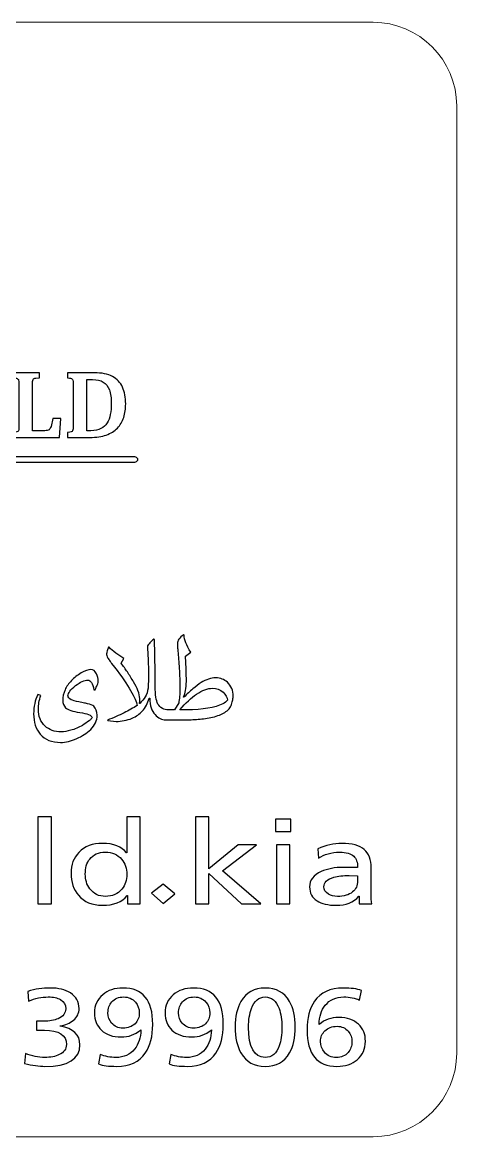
# Model space of a CAD drawing. Header units: millimetres. Extents: x -25.1 to 24.9, y -25.1 to 24.9.
# Drawn here: x 5.4 to 24.9, y -25.1 to 24.9 of the extents above; entities that cross this region are included whole.
import ezdxf

# ---------------------------------------------------------------- set-up
doc = ezdxf.new("R2010")
doc.units = ezdxf.units.MM
doc.header["$MEASUREMENT"] = 0
doc.layers.add('Layer 1', color=7, linetype='Continuous')

msp = doc.modelspace()

# ---------------------------------------------------------------- linework, layer by layer
at = {"layer": 'Layer 1', "color": 250, "lineweight": 18}
msp.add_open_spline([(-21.3408, 24.8714), (-21.3408, 24.8714), (21.1592, 24.8714), (21.1592, 24.8714), (23.2246, 24.8714), (24.9092, 23.1868), (24.9092, 21.1214), (24.9092, 21.1214), (24.9092, -21.3786), (24.9092, -21.3786), (24.9092, -23.444), (23.2246, -25.1286), (21.1592, -25.1286), (21.1592, -25.1286), (-21.3408, -25.1286), (-21.3408, -25.1286), (-23.4062, -25.1286), (-25.0908, -23.444), (-25.0908, -21.3786), (-25.0908, -21.3786), (-25.0908, 21.1214), (-25.0908, 21.1214), (-25.0908, 23.1868), (-23.4062, 24.8714), (-21.3408, 24.8714)], degree=3, knots=[0, 0, 0, 0, 0.125, 0.125, 0.125, 0.25, 0.25, 0.25, 0.375, 0.375, 0.375, 0.5, 0.5, 0.5, 0.625, 0.625, 0.625, 0.75, 0.75, 0.75, 0.875, 0.875, 0.875, 1, 1, 1, 1], dxfattribs=at)
at = {"layer": 'Layer 1', "color": 250}
for points, knots in [([(4.999, 6.2442), (4.999, 6.2442), (4.999, 6.4688), (4.999, 6.4688), (4.999, 6.4688), (5.1073, 6.4807), (5.1073, 6.4807), (5.1553, 6.4888), (5.1902, 6.5), (5.2111, 6.5148), (5.2327, 6.5292), (5.2459, 6.5581), (5.2516, 6.6011), (5.2568, 6.6439), (5.2592, 6.7092), (5.2592, 6.7974), (5.2592, 6.7974), (5.2592, 8.6134), (5.2592, 8.6134), (5.2592, 8.7309), (5.25, 8.8071), (5.2315, 8.842), (5.2127, 8.8764), (5.1686, 8.8994), (5.0992, 8.9102), (5.0992, 8.9102), (5.0031, 8.9222), (5.0031, 8.9222), (5.0031, 8.9222), (5.0031, 9.1466), (5.0031, 9.1466), (5.0031, 9.1466), (6.1852, 9.1466), (6.1852, 9.1466), (6.1852, 9.1466), (6.1852, 8.9262), (6.1852, 8.9262), (6.1852, 8.9262), (6.0173, 8.9102), (6.0173, 8.9102), (5.9503, 8.9021), (5.9082, 8.8792), (5.891, 8.842), (5.8737, 8.8047), (5.8649, 8.727), (5.8649, 8.6095), (5.8649, 8.6095), (5.8649, 6.5489), (5.8649, 6.5489), (5.8649, 6.5489), (6.4261, 6.5489), (6.4261, 6.5489), (6.5064, 6.5489), (6.5669, 6.563), (6.6085, 6.5911), (6.6499, 6.6191), (6.6795, 6.668), (6.6984, 6.7373), (6.6984, 6.7373), (6.7825, 7.0902), (6.7825, 7.0902), (6.7825, 7.0902), (7.1314, 7.0902), (7.1314, 7.0902), (7.1314, 7.0902), (7.0832, 6.2442), (7.0832, 6.2442), (7.0832, 6.2442), (4.999, 6.2442), (4.999, 6.2442)], [0, 0, 0, 0, 0.0434783, 0.0434783, 0.0434783, 0.0869565, 0.0869565, 0.0869565, 0.1304348, 0.1304348, 0.1304348, 0.173913, 0.173913, 0.173913, 0.2173913, 0.2173913, 0.2173913, 0.2608696, 0.2608696, 0.2608696, 0.3043478, 0.3043478, 0.3043478, 0.3478261, 0.3478261, 0.3478261, 0.3913043, 0.3913043, 0.3913043, 0.4347826, 0.4347826, 0.4347826, 0.4782609, 0.4782609, 0.4782609, 0.5217391, 0.5217391, 0.5217391, 0.5652174, 0.5652174, 0.5652174, 0.6086957, 0.6086957, 0.6086957, 0.6521739, 0.6521739, 0.6521739, 0.6956522, 0.6956522, 0.6956522, 0.7391304, 0.7391304, 0.7391304, 0.7826087, 0.7826087, 0.7826087, 0.826087, 0.826087, 0.826087, 0.8695652, 0.8695652, 0.8695652, 0.9130435, 0.9130435, 0.9130435, 0.9565217, 0.9565217, 0.9565217, 1, 1, 1, 1]), ([(7.4325, 6.2441), (7.4325, 6.2441), (7.4325, 6.4687), (7.4325, 6.4687), (7.4325, 6.4687), (7.5407, 6.4807), (7.5407, 6.4807), (7.586, 6.4887), (7.6193, 6.4996), (7.6409, 6.5128), (7.6622, 6.5259), (7.6762, 6.5529), (7.6831, 6.593), (7.6894, 6.633), (7.6926, 6.6944), (7.6926, 6.7773), (7.6926, 6.7773), (7.6926, 8.6134), (7.6926, 8.6134), (7.6926, 8.7308), (7.6834, 8.807), (7.6645, 8.8419), (7.6461, 8.8767), (7.602, 8.8992), (7.5327, 8.91), (7.5327, 8.91), (7.4365, 8.9221), (7.4365, 8.9221), (7.4365, 8.9221), (7.4365, 9.1466), (7.4365, 9.1466), (7.4365, 9.1466), (8.6391, 9.1466), (8.6391, 9.1466), (8.9759, 9.1466), (9.2473, 9.0905), (9.4549, 8.9782), (9.6622, 8.8659), (9.8129, 8.7056), (9.9079, 8.4972), (10.0025, 8.2887), (10.0499, 8.0402), (10.0499, 7.7515), (10.0499, 7.5298), (10.0198, 7.3265), (9.96, 7.1422), (9.8995, 6.9578), (9.8057, 6.799), (9.6774, 6.6652), (9.5487, 6.5316), (9.3832, 6.4282), (9.1799, 6.3545), (8.977, 6.2811), (8.7309, 6.2441), (8.4427, 6.2441), (8.4427, 6.2441), (7.4325, 6.2441), (7.4325, 6.2441)], [0, 0, 0, 0, 0.0526316, 0.0526316, 0.0526316, 0.1052632, 0.1052632, 0.1052632, 0.1578947, 0.1578947, 0.1578947, 0.2105263, 0.2105263, 0.2105263, 0.2631579, 0.2631579, 0.2631579, 0.3157895, 0.3157895, 0.3157895, 0.3684211, 0.3684211, 0.3684211, 0.4210526, 0.4210526, 0.4210526, 0.4736842, 0.4736842, 0.4736842, 0.5263158, 0.5263158, 0.5263158, 0.5789474, 0.5789474, 0.5789474, 0.6315789, 0.6315789, 0.6315789, 0.6842105, 0.6842105, 0.6842105, 0.7368421, 0.7368421, 0.7368421, 0.7894737, 0.7894737, 0.7894737, 0.8421053, 0.8421053, 0.8421053, 0.8947368, 0.8947368, 0.8947368, 0.9473684, 0.9473684, 0.9473684, 1, 1, 1, 1]), ([(8.3024, 6.5489), (8.3024, 6.5489), (8.4868, 6.5489), (8.4868, 6.5489), (8.6656, 6.5489), (8.8147, 6.5789), (8.9334, 6.639), (9.0524, 6.6991), (9.1458, 6.7841), (9.214, 6.8936), (9.2822, 7.003), (9.331, 7.1317), (9.3607, 7.2784), (9.39, 7.4256), (9.4048, 7.5844), (9.4048, 7.7555), (9.4048, 8.0097), (9.3751, 8.2165), (9.3162, 8.3769), (9.2577, 8.5372), (9.1667, 8.6547), (9.044, 8.7297), (8.9209, 8.8046), (8.7606, 8.8419), (8.5625, 8.8419), (8.5625, 8.8419), (8.3024, 8.8419), (8.3024, 8.8419), (8.3024, 8.8419), (8.3024, 6.5489), (8.3024, 6.5489)], [0, 0, 0, 0, 0.1, 0.1, 0.1, 0.2, 0.2, 0.2, 0.3, 0.3, 0.3, 0.4, 0.4, 0.4, 0.5, 0.5, 0.5, 0.6, 0.6, 0.6, 0.7, 0.7, 0.7, 0.8, 0.8, 0.8, 0.9, 0.9, 0.9, 1, 1, 1, 1]), ([(-10.6975, 5.3396), (-10.5283, 5.3575), (-10.386, 5.3864), (-10.2438, 5.3864), (-7.0711, 5.3892), (-3.8989, 5.3892), (-0.7267, 5.388), (-0.3402, 5.3876), (0.0461, 5.3745), (0.4326, 5.3696), (0.6339, 5.3672), (0.8356, 5.3708), (1.0368, 5.3708), (4.1243, 5.3712), (7.2119, 5.3712), (10.2992, 5.3708), (10.3677, 5.3708), (10.4399, 5.378), (10.5036, 5.36), (10.5445, 5.3488), (10.6039, 5.2934), (10.6007, 5.2641), (10.5962, 5.2208), (10.5474, 5.1767), (10.5076, 5.1455), (10.4868, 5.1291), (10.4454, 5.1363), (10.4134, 5.1363), (7.0111, 5.1371), (3.6089, 5.1383), (0.2065, 5.1391), (-0.1932, 5.1395), (-0.5924, 5.1395), (-0.9922, 5.1387), (-1.0426, 5.1383), (-1.0932, 5.1319), (-1.1761, 5.1258), (-1.033, 4.9831), (-0.9408, 4.8408), (-0.9628, 4.6621), (-0.9845, 4.4876), (-1.0655, 4.3489), (-1.2326, 4.3137), (-1.2423, 4.2163), (-1.2543, 4.1365), (-1.2563, 4.0567), (-1.2567, 4.0282), (-1.2375, 3.9966), (-1.2202, 3.9709), (-1.1536, 3.8719), (-1.0843, 3.7745), (-1.0069, 3.6638), (-1.1076, 3.6146), (-1.2699, 3.6859), (-1.2703, 3.4974), (-1.2816, 3.4979), (-1.2927, 3.4979), (-1.3036, 3.4979), (-1.3328, 3.5524), (-1.3622, 3.607), (-1.3934, 3.6647), (-1.4548, 3.6554), (-1.5233, 3.645), (-1.5915, 3.6349), (-1.6015, 3.647), (-1.6115, 3.659), (-1.6215, 3.6711), (-1.5658, 3.7529), (-1.5173, 3.8414), (-1.4519, 3.9148), (-1.3926, 3.9805), (-1.3525, 4.0303), (-1.405, 4.1248), (-1.4286, 4.1673), (-1.4039, 4.2371), (-1.4002, 4.3073), (-1.4002, 4.3073), (-1.5341, 4.3073), (-1.5341, 4.3073), (-1.7406, 4.5782), (-1.7257, 4.8437), (-1.4695, 5.119), (-1.5525, 5.1279), (-1.6042, 5.1383), (-1.6564, 5.1387), (-2.4433, 5.1395), (-3.2307, 5.1391), (-4.0176, 5.1391), (-6.1527, 5.1391), (-8.2874, 5.1399), (-10.4225, 5.1355), (-10.5592, 5.135), (-10.6133, 5.2129), (-10.6975, 5.3396)], [0, 0, 0, 0, 0.0322581, 0.0322581, 0.0322581, 0.0645161, 0.0645161, 0.0645161, 0.0967742, 0.0967742, 0.0967742, 0.1290323, 0.1290323, 0.1290323, 0.1612903, 0.1612903, 0.1612903, 0.1935484, 0.1935484, 0.1935484, 0.2258065, 0.2258065, 0.2258065, 0.2580645, 0.2580645, 0.2580645, 0.2903226, 0.2903226, 0.2903226, 0.3225806, 0.3225806, 0.3225806, 0.3548387, 0.3548387, 0.3548387, 0.3870968, 0.3870968, 0.3870968, 0.4193548, 0.4193548, 0.4193548, 0.4516129, 0.4516129, 0.4516129, 0.483871, 0.483871, 0.483871, 0.516129, 0.516129, 0.516129, 0.5483871, 0.5483871, 0.5483871, 0.5806452, 0.5806452, 0.5806452, 0.6129032, 0.6129032, 0.6129032, 0.6451613, 0.6451613, 0.6451613, 0.6774194, 0.6774194, 0.6774194, 0.7096774, 0.7096774, 0.7096774, 0.7419355, 0.7419355, 0.7419355, 0.7741935, 0.7741935, 0.7741935, 0.8064516, 0.8064516, 0.8064516, 0.8387097, 0.8387097, 0.8387097, 0.8709677, 0.8709677, 0.8709677, 0.9032258, 0.9032258, 0.9032258, 0.9354839, 0.9354839, 0.9354839, 0.9677419, 0.9677419, 0.9677419, 1, 1, 1, 1]), ([(12.2408, -5.9735), (12.2408, -5.9735), (12.4305, -5.6547), (12.4305, -5.6547), (12.4652, -5.5169), (12.4825, -5.2844), (12.4825, -4.9577), (12.4825, -4.8434), (12.4806, -4.7116), (12.4757, -4.562), (12.471, -4.4265), (12.4641, -4.2802), (12.4545, -4.1239), (12.4356, -3.834), (12.4161, -3.5762), (12.3951, -3.3492), (12.388, -3.284), (12.3831, -3.2267), (12.3811, -3.1777), (12.3762, -3.1124), (12.3738, -3.0555), (12.3738, -3.0061), (12.3738, -2.8751), (12.4652, -2.7412), (12.6473, -2.6032), (12.6473, -2.6032), (12.6717, -2.6277), (12.6717, -2.6277), (12.6717, -2.8242), (12.7711, -3.0795), (12.9696, -3.395), (12.9696, -3.395), (12.742, -3.5739), (12.742, -3.5739), (12.742, -3.5739), (12.756, -3.8576), (12.756, -3.8576), (12.756, -3.8576), (12.7632, -4.1415), (12.7632, -4.1415), (12.77, -4.3447), (12.7736, -4.5335), (12.7736, -4.7091), (12.7736, -4.8562), (12.7632, -4.9881), (12.742, -5.1047), (12.7207, -5.2099), (12.6906, -5.3117), (12.6505, -5.4099), (12.6505, -5.4099), (12.6648, -5.4099), (12.6648, -5.4099), (12.8, -5.2719), (12.9323, -5.1477), (13.0611, -5.0382), (13.1988, -4.9192), (13.3236, -4.8245), (13.4355, -4.7544), (13.6598, -4.6141), (13.8796, -4.5442), (14.0945, -4.5442), (14.3046, -4.5442), (14.4786, -4.6096), (14.6165, -4.7405), (14.7916, -4.904), (14.879, -5.1107), (14.879, -5.3605), (14.879, -5.391), (14.8706, -5.4447), (14.8546, -5.5217), (14.8381, -5.587), (14.8197, -5.6572), (14.7985, -5.7317), (14.7563, -5.8745), (14.6548, -5.996), (14.4937, -6.0966), (14.3558, -6.1824), (14.1735, -6.2517), (13.9473, -6.303), (13.8491, -6.3262), (13.7428, -6.3464), (13.6283, -6.3627), (13.5256, -6.3792), (13.417, -6.392), (13.3023, -6.4009), (13.2017, -6.408), (13.0971, -6.4141), (12.9873, -6.4185), (12.8962, -6.4209), (12.8023, -6.4221), (12.7071, -6.4221), (12.7071, -6.4221), (11.9186, -6.4221), (11.9186, -6.4221), (11.9186, -6.4221), (11.9185, -6.4221), (11.9185, -6.4221), (11.9185, -6.4221), (11.9146, -6.4221), (11.9146, -6.4221), (11.9146, -6.4221), (11.8518, -6.4221), (11.8518, -6.4221), (11.6655, -6.4221), (11.5038, -6.3451), (11.3685, -6.1907), (11.2938, -6.107), (11.2353, -6.0064), (11.1936, -5.8897), (11.1487, -5.7615), (11.1271, -5.6164), (11.1271, -5.4552), (11.1271, -5.4552), (11.1022, -5.4516), (11.1022, -5.4516), (11.0392, -5.6854), (10.935, -5.8805), (10.7903, -6.0367), (10.6736, -6.1655), (10.523, -6.2714), (10.3386, -6.3555), (10.0976, -6.4492), (9.8598, -6.4959), (9.6237, -6.4959), (9.6237, -6.4959), (9.2421, -6.4605), (9.2421, -6.4605), (9.2421, -6.4605), (9.2276, -6.4361), (9.2276, -6.4361), (9.5011, -6.333), (9.7521, -6.2249), (9.981, -6.1102), (10.1937, -6.0052), (10.3873, -5.8957), (10.563, -5.7811), (10.5065, -5.4564), (10.1701, -4.8851), (9.5536, -4.0677), (9.5536, -4.0677), (9.4205, -3.8925), (9.4205, -3.8925), (9.3692, -3.8247), (9.3303, -3.7722), (9.305, -3.735), (9.2276, -3.6251), (9.1892, -3.5445), (9.1892, -3.4932), (9.1892, -3.456), (9.1996, -3.4034), (9.2208, -3.3354), (9.2208, -3.3354), (9.2837, -3.1709), (9.2837, -3.1709), (9.2837, -3.1709), (9.3015, -3.1709), (9.3015, -3.1709), (9.3832, -3.2551), (9.4871, -3.3425), (9.613, -3.4335), (9.6647, -3.4712), (9.7232, -3.5105), (9.7886, -3.5526), (9.7886, -3.5526), (9.9633, -3.6684), (9.9633, -3.6684), (9.9633, -3.6684), (9.8447, -3.8754), (9.8447, -3.8754), (9.9497, -4.02), (10.0431, -4.153), (10.1248, -4.2745), (10.2231, -4.4241), (10.3161, -4.5736), (10.4051, -4.7227), (10.4892, -4.8675), (10.5535, -4.9966), (10.5975, -5.1084), (10.6536, -5.2482), (10.6817, -5.3697), (10.6817, -5.4729), (10.6817, -5.5054), (10.6805, -5.5417), (10.6785, -5.5815), (10.6785, -5.5815), (10.6676, -5.6937), (10.6676, -5.6937), (10.6676, -5.6937), (10.6785, -5.6969), (10.6785, -5.6969), (10.7786, -5.6011), (10.8628, -5.5005), (10.9306, -5.3957), (10.996, -5.2929), (11.0368, -5.1609), (11.0533, -4.9997), (11.0605, -4.9276), (11.0648, -4.8314), (11.067, -4.7127), (11.0693, -4.663), (11.0706, -4.6037), (11.0706, -4.5335), (11.0706, -4.5335), (11.0706, -4.3235), (11.0706, -4.3235), (11.0706, -4.2301), (11.0693, -4.1294), (11.067, -4.0224), (11.0648, -3.931), (11.0605, -3.8292), (11.0533, -3.7174), (11.0533, -3.6732), (11.051, -3.6216), (11.0465, -3.563), (11.0465, -3.563), (11.0252, -3.1044), (11.0252, -3.1044), (11.0813, -3.0342), (11.1271, -2.9805), (11.162, -2.9429), (11.2108, -2.8919), (11.2613, -2.8462), (11.3126, -2.8066), (11.3126, -2.8066), (11.3403, -2.8169), (11.3403, -2.8169), (11.352, -3.1814), (11.3603, -3.5237), (11.3652, -3.8436), (11.3721, -4.2031), (11.3756, -4.5455), (11.3756, -4.8699), (11.3756, -4.9612), (11.3768, -5.0359), (11.3792, -5.0944), (11.3816, -5.1714), (11.3848, -5.2404), (11.3897, -5.3007), (11.4036, -5.4435), (11.4293, -5.5602), (11.4666, -5.6512), (11.5038, -5.7402), (11.56, -5.8152), (11.6346, -5.8756), (11.7143, -5.941), (11.7998, -5.9735), (11.8907, -5.9735), (11.8907, -5.9735), (11.9147, -5.9735), (11.9147, -5.9735), (11.9147, -5.9735), (11.9185, -5.9735), (11.9185, -5.9735), (11.9185, -5.9735), (11.9186, -5.9735), (11.9186, -5.9735), (11.9186, -5.9735), (12.2408, -5.9735), (12.2408, -5.9735)], [0, 0, 0, 0, 0.0116279, 0.0116279, 0.0116279, 0.0232558, 0.0232558, 0.0232558, 0.0348837, 0.0348837, 0.0348837, 0.0465116, 0.0465116, 0.0465116, 0.0581395, 0.0581395, 0.0581395, 0.0697674, 0.0697674, 0.0697674, 0.0813953, 0.0813953, 0.0813953, 0.0930233, 0.0930233, 0.0930233, 0.1046512, 0.1046512, 0.1046512, 0.1162791, 0.1162791, 0.1162791, 0.127907, 0.127907, 0.127907, 0.1395349, 0.1395349, 0.1395349, 0.1511628, 0.1511628, 0.1511628, 0.1627907, 0.1627907, 0.1627907, 0.1744186, 0.1744186, 0.1744186, 0.1860465, 0.1860465, 0.1860465, 0.1976744, 0.1976744, 0.1976744, 0.2093023, 0.2093023, 0.2093023, 0.2209302, 0.2209302, 0.2209302, 0.2325581, 0.2325581, 0.2325581, 0.244186, 0.244186, 0.244186, 0.255814, 0.255814, 0.255814, 0.2674419, 0.2674419, 0.2674419, 0.2790698, 0.2790698, 0.2790698, 0.2906977, 0.2906977, 0.2906977, 0.3023256, 0.3023256, 0.3023256, 0.3139535, 0.3139535, 0.3139535, 0.3255814, 0.3255814, 0.3255814, 0.3372093, 0.3372093, 0.3372093, 0.3488372, 0.3488372, 0.3488372, 0.3604651, 0.3604651, 0.3604651, 0.372093, 0.372093, 0.372093, 0.3837209, 0.3837209, 0.3837209, 0.3953488, 0.3953488, 0.3953488, 0.4069767, 0.4069767, 0.4069767, 0.4186047, 0.4186047, 0.4186047, 0.4302326, 0.4302326, 0.4302326, 0.4418605, 0.4418605, 0.4418605, 0.4534884, 0.4534884, 0.4534884, 0.4651163, 0.4651163, 0.4651163, 0.4767442, 0.4767442, 0.4767442, 0.4883721, 0.4883721, 0.4883721, 0.5, 0.5, 0.5, 0.5116279, 0.5116279, 0.5116279, 0.5232558, 0.5232558, 0.5232558, 0.5348837, 0.5348837, 0.5348837, 0.5465116, 0.5465116, 0.5465116, 0.5581395, 0.5581395, 0.5581395, 0.5697674, 0.5697674, 0.5697674, 0.5813953, 0.5813953, 0.5813953, 0.5930233, 0.5930233, 0.5930233, 0.6046512, 0.6046512, 0.6046512, 0.6162791, 0.6162791, 0.6162791, 0.627907, 0.627907, 0.627907, 0.6395349, 0.6395349, 0.6395349, 0.6511628, 0.6511628, 0.6511628, 0.6627907, 0.6627907, 0.6627907, 0.6744186, 0.6744186, 0.6744186, 0.6860465, 0.6860465, 0.6860465, 0.6976744, 0.6976744, 0.6976744, 0.7093023, 0.7093023, 0.7093023, 0.7209302, 0.7209302, 0.7209302, 0.7325581, 0.7325581, 0.7325581, 0.744186, 0.744186, 0.744186, 0.755814, 0.755814, 0.755814, 0.7674419, 0.7674419, 0.7674419, 0.7790698, 0.7790698, 0.7790698, 0.7906977, 0.7906977, 0.7906977, 0.8023256, 0.8023256, 0.8023256, 0.8139535, 0.8139535, 0.8139535, 0.8255814, 0.8255814, 0.8255814, 0.8372093, 0.8372093, 0.8372093, 0.8488372, 0.8488372, 0.8488372, 0.8604651, 0.8604651, 0.8604651, 0.872093, 0.872093, 0.872093, 0.8837209, 0.8837209, 0.8837209, 0.8953488, 0.8953488, 0.8953488, 0.9069767, 0.9069767, 0.9069767, 0.9186047, 0.9186047, 0.9186047, 0.9302326, 0.9302326, 0.9302326, 0.9418605, 0.9418605, 0.9418605, 0.9534884, 0.9534884, 0.9534884, 0.9651163, 0.9651163, 0.9651163, 0.9767442, 0.9767442, 0.9767442, 0.9883721, 0.9883721, 0.9883721, 1, 1, 1, 1]), ([(8.625, -5.0801), (8.5597, -4.7882), (8.4711, -4.6424), (8.3587, -4.6424), (8.1981, -4.6424), (8.0121, -4.7254), (7.8016, -4.8909), (7.5726, -5.0714), (7.4585, -5.2217), (7.4585, -5.3431), (7.4585, -5.4132), (7.5077, -5.4726), (7.6056, -5.5219), (7.6757, -5.5564), (7.7887, -5.5896), (7.9455, -5.6201), (7.9455, -5.6201), (8.1415, -5.6617), (8.1415, -5.6617), (8.221, -5.6759), (8.2838, -5.6891), (8.3311, -5.7004), (8.4686, -5.7355), (8.5632, -5.7736), (8.615, -5.8161), (8.7172, -5.9116), (8.7686, -6.0427), (8.7686, -6.2082), (8.7686, -6.456), (8.6731, -6.672), (8.4815, -6.8567), (8.3038, -7.0224), (8.095, -7.1591), (7.8545, -7.2666), (7.5996, -7.3807), (7.3582, -7.4381), (7.1293, -7.4381), (6.7345, -7.4381), (6.4306, -7.3155), (6.2181, -7.0705), (6.0173, -6.8416), (5.9166, -6.5354), (5.9166, -6.1525), (5.9166, -5.9957), (5.9342, -5.8426), (5.9696, -5.6935), (5.9972, -5.56), (6.0421, -5.4245), (6.1026, -5.287), (6.1026, -5.287), (6.2393, -5.3327), (6.2393, -5.3327), (6.1667, -5.5524), (6.1302, -5.7565), (6.1302, -5.9456), (6.1302, -6.2655), (6.2297, -6.518), (6.4286, -6.7025), (6.6148, -6.8772), (6.8595, -6.9651), (7.161, -6.9651), (7.2821, -6.9651), (7.4223, -6.9417), (7.5811, -6.895), (7.7678, -6.8436), (7.9431, -6.7702), (8.1066, -6.6744), (8.221, -6.6042), (8.3215, -6.5354), (8.4081, -6.4676), (8.4498, -6.4351), (8.4826, -6.407), (8.506, -6.3839), (8.5296, -6.3557), (8.5411, -6.3356), (8.5411, -6.3241), (8.5411, -6.2747), (8.486, -6.2294), (8.3765, -6.1874), (8.2806, -6.1501), (8.1532, -6.1196), (7.9948, -6.0964), (7.8312, -6.0731), (7.697, -6.0435), (7.5915, -6.0086), (7.4773, -5.9737), (7.3975, -5.9316), (7.3535, -5.8827), (7.2668, -5.7869), (7.2238, -5.6819), (7.2238, -5.5672), (7.2238, -5.3967), (7.2587, -5.2332), (7.3288, -5.0766), (7.3942, -4.9346), (7.4888, -4.798), (7.6127, -4.6667), (7.7435, -4.5337), (7.8882, -4.4195), (8.0473, -4.3232), (8.2197, -4.2206), (8.3648, -4.1692), (8.4815, -4.1692), (8.5912, -4.1692), (8.6767, -4.2315), (8.7373, -4.355), (8.7933, -4.474), (8.8213, -4.5842), (8.8213, -4.6844), (8.8213, -4.7217), (8.805, -4.7815), (8.7721, -4.8629), (8.7492, -4.9194), (8.7172, -4.9892), (8.6778, -5.073), (8.6778, -5.073), (8.625, -5.0801), (8.625, -5.0801)], [0, 0, 0, 0, 0.025641, 0.025641, 0.025641, 0.0512821, 0.0512821, 0.0512821, 0.0769231, 0.0769231, 0.0769231, 0.1025641, 0.1025641, 0.1025641, 0.1282051, 0.1282051, 0.1282051, 0.1538462, 0.1538462, 0.1538462, 0.1794872, 0.1794872, 0.1794872, 0.2051282, 0.2051282, 0.2051282, 0.2307692, 0.2307692, 0.2307692, 0.2564103, 0.2564103, 0.2564103, 0.2820513, 0.2820513, 0.2820513, 0.3076923, 0.3076923, 0.3076923, 0.3333333, 0.3333333, 0.3333333, 0.3589744, 0.3589744, 0.3589744, 0.3846154, 0.3846154, 0.3846154, 0.4102564, 0.4102564, 0.4102564, 0.4358974, 0.4358974, 0.4358974, 0.4615385, 0.4615385, 0.4615385, 0.4871795, 0.4871795, 0.4871795, 0.5128205, 0.5128205, 0.5128205, 0.5384615, 0.5384615, 0.5384615, 0.5641026, 0.5641026, 0.5641026, 0.5897436, 0.5897436, 0.5897436, 0.6153846, 0.6153846, 0.6153846, 0.6410256, 0.6410256, 0.6410256, 0.6666667, 0.6666667, 0.6666667, 0.6923077, 0.6923077, 0.6923077, 0.7179487, 0.7179487, 0.7179487, 0.7435897, 0.7435897, 0.7435897, 0.7692308, 0.7692308, 0.7692308, 0.7948718, 0.7948718, 0.7948718, 0.8205128, 0.8205128, 0.8205128, 0.8461538, 0.8461538, 0.8461538, 0.8717949, 0.8717949, 0.8717949, 0.8974359, 0.8974359, 0.8974359, 0.9230769, 0.9230769, 0.9230769, 0.9487179, 0.9487179, 0.9487179, 0.974359, 0.974359, 0.974359, 1, 1, 1, 1]), ([(12.7908, -5.9735), (13.5172, -5.9735), (14.0556, -5.8861), (14.406, -5.7109), (14.5022, -5.6644), (14.572, -5.6106), (14.6165, -5.5497), (14.614, -5.4191), (14.5498, -5.2972), (14.4236, -5.1854), (14.2857, -5.0687), (14.1258, -5.0102), (13.9437, -5.0102), (13.7241, -5.0102), (13.4867, -5.0964), (13.2326, -5.2695), (12.9941, -5.4306), (12.7443, -5.6652), (12.4825, -5.9735), (12.4825, -5.9735), (12.7908, -5.9735), (12.7908, -5.9735)], [0, 0, 0, 0, 0.1428571, 0.1428571, 0.1428571, 0.2857143, 0.2857143, 0.2857143, 0.4285714, 0.4285714, 0.4285714, 0.5714286, 0.5714286, 0.5714286, 0.7142857, 0.7142857, 0.7142857, 0.8571429, 0.8571429, 0.8571429, 1, 1, 1, 1]), ([(6.1127, -10.7811), (6.1127, -10.7811), (6.7136, -10.7811), (6.7136, -10.7811), (6.7136, -10.7811), (6.7136, -14.6829), (6.7136, -14.6829), (6.7136, -14.6829), (6.1127, -14.6829), (6.1127, -14.6829), (6.1127, -14.6829), (6.1127, -10.7811), (6.1127, -10.7811)], [0, 0, 0, 0, 0.25, 0.25, 0.25, 0.5, 0.5, 0.5, 0.75, 0.75, 0.75, 1, 1, 1, 1]), ([(10.1262, -14.3095), (10.1262, -14.3095), (10.1145, -14.3095), (10.1145, -14.3095), (9.8833, -14.5997), (9.512, -14.7453), (9.0009, -14.7453), (8.5383, -14.7453), (8.1807, -14.5958), (7.9277, -14.2963), (7.7073, -14.0366), (7.597, -13.7067), (7.597, -13.3069), (7.597, -12.9269), (7.7141, -12.6146), (7.9482, -12.3701), (8.2032, -12.1011), (8.5572, -11.9668), (9.009, -11.9668), (9.5065, -11.9668), (9.8668, -12.1091), (10.0901, -12.3929), (10.0901, -12.3929), (10.1025, -12.3929), (10.1025, -12.3929), (10.1025, -12.3929), (10.1025, -10.781), (10.1025, -10.781), (10.1025, -10.781), (10.7035, -10.781), (10.7035, -10.781), (10.7035, -10.781), (10.7035, -14.6828), (10.7035, -14.6828), (10.7035, -14.6828), (10.1262, -14.6828), (10.1262, -14.6828), (10.1262, -14.6828), (10.1262, -14.3095), (10.1262, -14.3095)], [0, 0, 0, 0, 0.0769231, 0.0769231, 0.0769231, 0.1538462, 0.1538462, 0.1538462, 0.2307692, 0.2307692, 0.2307692, 0.3076923, 0.3076923, 0.3076923, 0.3846154, 0.3846154, 0.3846154, 0.4615385, 0.4615385, 0.4615385, 0.5384615, 0.5384615, 0.5384615, 0.6153846, 0.6153846, 0.6153846, 0.6923077, 0.6923077, 0.6923077, 0.7692308, 0.7692308, 0.7692308, 0.8461538, 0.8461538, 0.8461538, 0.9230769, 0.9230769, 0.9230769, 1, 1, 1, 1]), ([(13.1807, -10.781), (13.1807, -10.781), (13.7817, -10.781), (13.7817, -10.781), (13.7817, -10.781), (13.7817, -13.1037), (13.7817, -13.1037), (13.7817, -13.1037), (15.0969, -12.0289), (15.0969, -12.0289), (15.0969, -12.0289), (15.9156, -12.0289), (15.9156, -12.0289), (15.9156, -12.0289), (14.399, -13.2055), (14.399, -13.2055), (14.399, -13.2055), (16.1095, -14.6828), (16.1095, -14.6828), (16.1095, -14.6828), (15.2425, -14.6828), (15.2425, -14.6828), (15.2425, -14.6828), (13.7817, -13.3202), (13.7817, -13.3202), (13.7817, -13.3202), (13.7817, -14.6828), (13.7817, -14.6828), (13.7817, -14.6828), (13.1807, -14.6828), (13.1807, -14.6828), (13.1807, -14.6828), (13.1807, -10.781), (13.1807, -10.781)], [0, 0, 0, 0, 0.0909091, 0.0909091, 0.0909091, 0.1818182, 0.1818182, 0.1818182, 0.2727273, 0.2727273, 0.2727273, 0.3636364, 0.3636364, 0.3636364, 0.4545455, 0.4545455, 0.4545455, 0.5454545, 0.5454545, 0.5454545, 0.6363636, 0.6363636, 0.6363636, 0.7272727, 0.7272727, 0.7272727, 0.8181818, 0.8181818, 0.8181818, 0.9090909, 0.9090909, 0.9090909, 1, 1, 1, 1]), ([(17.4609, -11.4361), (17.4609, -11.4361), (16.779, -11.4361), (16.779, -11.4361), (16.779, -11.4361), (16.779, -10.8858), (16.779, -10.8858), (16.779, -10.8858), (17.4609, -10.8858), (17.4609, -10.8858), (17.4609, -10.8858), (17.4609, -11.4361), (17.4609, -11.4361)], [0, 0, 0, 0, 0.25, 0.25, 0.25, 0.5, 0.5, 0.5, 0.75, 0.75, 0.75, 1, 1, 1, 1]), ([(18.6749, -12.2158), (19.0244, -12.0498), (19.3836, -11.9668), (19.752, -11.9668), (20.2118, -11.9668), (20.5482, -12.0594), (20.7607, -12.2454), (20.9651, -12.4226), (21.0673, -12.6952), (21.0673, -13.0644), (21.0673, -13.0644), (21.0673, -14.1617), (21.0673, -14.1617), (21.0673, -14.4046), (21.0753, -14.5781), (21.0914, -14.6828), (21.0914, -14.6828), (20.5265, -14.6828), (20.5265, -14.6828), (20.5265, -14.6828), (20.5265, -14.3388), (20.5265, -14.3388), (20.5265, -14.3388), (20.5145, -14.3388), (20.5145, -14.3388), (20.2752, -14.6099), (19.9376, -14.7453), (19.5018, -14.7453), (19.1339, -14.7453), (18.8457, -14.6796), (18.6387, -14.5485), (18.4155, -14.4066), (18.3036, -14.1969), (18.3036, -13.9195), (18.3036, -13.618), (18.4789, -13.3887), (18.8284, -13.2316), (19.1078, -13.1074), (19.4401, -13.0448), (19.8245, -13.0448), (20.0935, -13.0448), (20.306, -13.048), (20.462, -13.0548), (20.462, -12.8167), (20.4031, -12.6439), (20.2848, -12.5369), (20.1581, -12.4214), (19.9484, -12.3633), (19.655, -12.3633), (19.2866, -12.3633), (18.9707, -12.4531), (18.7073, -12.6319), (18.7073, -12.6319), (18.6749, -12.2158), (18.6749, -12.2158)], [0, 0, 0, 0, 0.0555556, 0.0555556, 0.0555556, 0.1111111, 0.1111111, 0.1111111, 0.1666667, 0.1666667, 0.1666667, 0.2222222, 0.2222222, 0.2222222, 0.2777778, 0.2777778, 0.2777778, 0.3333333, 0.3333333, 0.3333333, 0.3888889, 0.3888889, 0.3888889, 0.4444444, 0.4444444, 0.4444444, 0.5, 0.5, 0.5, 0.5555556, 0.5555556, 0.5555556, 0.6111111, 0.6111111, 0.6111111, 0.6666667, 0.6666667, 0.6666667, 0.7222222, 0.7222222, 0.7222222, 0.7777778, 0.7777778, 0.7777778, 0.8333333, 0.8333333, 0.8333333, 0.8888889, 0.8888889, 0.8888889, 0.9444444, 0.9444444, 0.9444444, 1, 1, 1, 1]), ([(8.4441, -14.0049), (8.6136, -14.2338), (8.8461, -14.3484), (9.142, -14.3484), (9.4543, -14.3484), (9.6989, -14.2394), (9.8765, -14.0213), (10.0268, -13.8353), (10.1025, -13.616), (10.1025, -13.3622), (10.1025, -13.092), (10.0227, -12.8623), (9.8644, -12.6747), (9.6868, -12.4671), (9.4431, -12.3633), (9.134, -12.3633), (8.8301, -12.3633), (8.5976, -12.4659), (8.436, -12.6716), (8.2961, -12.8503), (8.2304, -13.0756), (8.2384, -13.3462), (8.2304, -13.5908), (8.299, -13.8104), (8.4441, -14.0049)], [0, 0, 0, 0, 0.125, 0.125, 0.125, 0.25, 0.25, 0.25, 0.375, 0.375, 0.375, 0.5, 0.5, 0.5, 0.625, 0.625, 0.625, 0.75, 0.75, 0.75, 0.875, 0.875, 0.875, 1, 1, 1, 1]), ([(16.8195, -12.0291), (16.8195, -12.0291), (17.4205, -12.0291), (17.4205, -12.0291), (17.4205, -12.0291), (17.4205, -14.6829), (17.4205, -14.6829), (17.4205, -14.6829), (16.8195, -14.6829), (16.8195, -14.6829), (16.8195, -14.6829), (16.8195, -12.0291), (16.8195, -12.0291)], [0, 0, 0, 0, 0.25, 0.25, 0.25, 0.5, 0.5, 0.5, 0.75, 0.75, 0.75, 1, 1, 1, 1]), ([(20.462, -13.4184), (20.462, -13.4184), (20.0787, -13.4088), (20.0787, -13.4088), (19.8069, -13.4088), (19.5773, -13.4345), (19.3889, -13.487), (19.093, -13.5724), (18.9455, -13.7163), (18.9455, -13.9195), (18.9455, -14.0506), (19.0124, -14.1577), (19.147, -14.2406), (19.2653, -14.3124), (19.4012, -14.3485), (19.5544, -14.3485), (19.8423, -14.3485), (20.0683, -14.2819), (20.2323, -14.1488), (20.3858, -14.0221), (20.462, -13.8562), (20.462, -13.651), (20.462, -13.651), (20.462, -13.4184), (20.462, -13.4184)], [0, 0, 0, 0, 0.125, 0.125, 0.125, 0.25, 0.25, 0.25, 0.375, 0.375, 0.375, 0.5, 0.5, 0.5, 0.625, 0.625, 0.625, 0.75, 0.75, 0.75, 0.875, 0.875, 0.875, 1, 1, 1, 1]), ([(11.2158, -14.2014), (11.2158, -14.2014), (11.7361, -13.7921), (11.7361, -13.7921), (11.7361, -13.7921), (12.2525, -14.2275), (12.2525, -14.2275), (12.2525, -14.2275), (11.7361, -14.66), (11.7361, -14.66), (11.7361, -14.66), (11.2158, -14.2014), (11.2158, -14.2014)], [0, 0, 0, 0, 0.25, 0.25, 0.25, 0.5, 0.5, 0.5, 0.75, 0.75, 0.75, 1, 1, 1, 1]), ([(6.0502, -19.9492), (6.0502, -19.9492), (6.3733, -19.9492), (6.3733, -19.9492), (6.6262, -19.9492), (6.8419, -19.9103), (7.0191, -19.8329), (7.244, -19.7327), (7.3562, -19.5856), (7.3562, -19.3912), (7.3562, -19.2096), (7.2785, -19.0721), (7.1229, -18.9779), (6.9842, -18.8981), (6.8015, -18.858), (6.5741, -18.858), (6.277, -18.858), (5.9832, -18.9197), (5.691, -19.042), (5.691, -19.042), (5.6589, -18.6067), (5.6589, -18.6067), (5.9892, -18.5068), (6.3216, -18.4568), (6.6567, -18.4568), (7.0319, -18.4568), (7.337, -18.5313), (7.5715, -18.6804), (7.8297, -18.8439), (7.9592, -19.0777), (7.9592, -19.3824), (7.9592, -19.5868), (7.8742, -19.76), (7.7042, -19.9035), (7.5462, -20.0342), (7.3466, -20.1188), (7.1053, -20.1577), (7.1053, -20.1577), (7.1053, -20.1669), (7.1053, -20.1669), (7.6982, -20.2692), (7.9952, -20.5497), (7.9952, -21.01), (7.9952, -21.651), (7.4722, -21.9721), (6.4266, -21.9721), (6.1612, -21.9721), (5.8577, -21.928), (5.5153, -21.8402), (5.5153, -21.8402), (5.5515, -21.3896), (5.5515, -21.3896), (5.8385, -21.5119), (6.1275, -21.5736), (6.4198, -21.5736), (6.6759, -21.5736), (6.8912, -21.5303), (7.0656, -21.4445), (7.2809, -21.3427), (7.3887, -21.1928), (7.3887, -20.9943), (7.3887, -20.5629), (7.0584, -20.3477), (6.3982, -20.3477), (6.3982, -20.3477), (6.0502, -20.3477), (6.0502, -20.3477), (6.0502, -20.3477), (6.0502, -19.9492), (6.0502, -19.9492)], [0, 0, 0, 0, 0.0434783, 0.0434783, 0.0434783, 0.0869565, 0.0869565, 0.0869565, 0.1304348, 0.1304348, 0.1304348, 0.173913, 0.173913, 0.173913, 0.2173913, 0.2173913, 0.2173913, 0.2608696, 0.2608696, 0.2608696, 0.3043478, 0.3043478, 0.3043478, 0.3478261, 0.3478261, 0.3478261, 0.3913043, 0.3913043, 0.3913043, 0.4347826, 0.4347826, 0.4347826, 0.4782609, 0.4782609, 0.4782609, 0.5217391, 0.5217391, 0.5217391, 0.5652174, 0.5652174, 0.5652174, 0.6086957, 0.6086957, 0.6086957, 0.6521739, 0.6521739, 0.6521739, 0.6956522, 0.6956522, 0.6956522, 0.7391304, 0.7391304, 0.7391304, 0.7826087, 0.7826087, 0.7826087, 0.826087, 0.826087, 0.826087, 0.8695652, 0.8695652, 0.8695652, 0.9130435, 0.9130435, 0.9130435, 0.9565217, 0.9565217, 0.9565217, 1, 1, 1, 1]), ([(8.9098, -21.4326), (9.1231, -21.5268), (9.3584, -21.5736), (9.6166, -21.5736), (9.9685, -21.5736), (10.2459, -21.4489), (10.4492, -21.1996), (10.6308, -20.9731), (10.7242, -20.6849), (10.7294, -20.3353), (10.7294, -20.3353), (10.7182, -20.3413), (10.7182, -20.3413), (10.4673, -20.5497), (10.1766, -20.6544), (9.8462, -20.6544), (9.4734, -20.6544), (9.1776, -20.5522), (8.9599, -20.3477), (8.7523, -20.1517), (8.6481, -19.896), (8.6481, -19.5817), (8.6481, -19.2385), (8.7711, -18.9635), (9.0176, -18.757), (9.2522, -18.5566), (9.5544, -18.4568), (9.9257, -18.4568), (10.8176, -18.4568), (11.2637, -19.0004), (11.2637, -20.0871), (11.2637, -20.6247), (11.1524, -21.0537), (10.9302, -21.3744), (10.6573, -21.7729), (10.2315, -21.9721), (9.6526, -21.9721), (9.2891, -21.9721), (9.0165, -21.936), (8.8344, -21.8647), (8.8344, -21.8647), (8.9098, -21.4326), (8.9098, -21.4326)], [0, 0, 0, 0, 0.0714286, 0.0714286, 0.0714286, 0.1428571, 0.1428571, 0.1428571, 0.2142857, 0.2142857, 0.2142857, 0.2857143, 0.2857143, 0.2857143, 0.3571429, 0.3571429, 0.3571429, 0.4285714, 0.4285714, 0.4285714, 0.5, 0.5, 0.5, 0.5714286, 0.5714286, 0.5714286, 0.6428571, 0.6428571, 0.6428571, 0.7142857, 0.7142857, 0.7142857, 0.7857143, 0.7857143, 0.7857143, 0.8571429, 0.8571429, 0.8571429, 0.9285714, 0.9285714, 0.9285714, 1, 1, 1, 1]), ([(12.0781, -21.4326), (12.2914, -21.5268), (12.5267, -21.5736), (12.7849, -21.5736), (13.1368, -21.5736), (13.4142, -21.4489), (13.6175, -21.1996), (13.7991, -20.9731), (13.8925, -20.6849), (13.8977, -20.3353), (13.8977, -20.3353), (13.8865, -20.3413), (13.8865, -20.3413), (13.6356, -20.5497), (13.3449, -20.6544), (13.0145, -20.6544), (12.6417, -20.6544), (12.3459, -20.5522), (12.1282, -20.3477), (11.9206, -20.1517), (11.8164, -19.896), (11.8164, -19.5817), (11.8164, -19.2385), (11.9394, -18.9635), (12.1859, -18.757), (12.4204, -18.5566), (12.7227, -18.4568), (13.094, -18.4568), (13.9859, -18.4568), (14.432, -19.0004), (14.432, -20.0871), (14.432, -20.6247), (14.3207, -21.0537), (14.0985, -21.3744), (13.8256, -21.7729), (13.3998, -21.9721), (12.8209, -21.9721), (12.4574, -21.9721), (12.1848, -21.936), (12.0027, -21.8647), (12.0027, -21.8647), (12.0781, -21.4326), (12.0781, -21.4326)], [0, 0, 0, 0, 0.0714286, 0.0714286, 0.0714286, 0.1428571, 0.1428571, 0.1428571, 0.2142857, 0.2142857, 0.2142857, 0.2857143, 0.2857143, 0.2857143, 0.3571429, 0.3571429, 0.3571429, 0.4285714, 0.4285714, 0.4285714, 0.5, 0.5, 0.5, 0.5714286, 0.5714286, 0.5714286, 0.6428571, 0.6428571, 0.6428571, 0.7142857, 0.7142857, 0.7142857, 0.7857143, 0.7857143, 0.7857143, 0.8571429, 0.8571429, 0.8571429, 0.9285714, 0.9285714, 0.9285714, 1, 1, 1, 1]), ([(15.225, -19.0576), (15.4567, -18.6571), (15.8195, -18.457), (16.3123, -18.457), (16.8074, -18.457), (17.1709, -18.6571), (17.4031, -19.0576), (17.5774, -19.3599), (17.6648, -19.7447), (17.6648, -20.2125), (17.6648, -20.6828), (17.5774, -21.0688), (17.4031, -21.3711), (17.1709, -21.7716), (16.8074, -21.972), (16.3123, -21.972), (15.8195, -21.972), (15.4567, -21.7716), (15.225, -21.3711), (15.0507, -21.0688), (14.9633, -20.6828), (14.9633, -20.2125), (14.9633, -19.7447), (15.0507, -19.3599), (15.225, -19.0576)], [0, 0, 0, 0, 0.125, 0.125, 0.125, 0.25, 0.25, 0.25, 0.375, 0.375, 0.375, 0.5, 0.5, 0.5, 0.625, 0.625, 0.625, 0.75, 0.75, 0.75, 0.875, 0.875, 0.875, 1, 1, 1, 1]), ([(20.5462, -18.996), (20.3455, -18.9042), (20.1098, -18.8581), (19.8391, -18.8581), (19.4876, -18.8581), (19.2114, -18.9831), (19.0105, -19.2321), (18.8289, -19.4567), (18.7355, -19.7441), (18.7303, -20.0933), (18.7303, -20.0933), (18.7415, -20.0872), (18.7415, -20.0872), (18.9852, -19.8808), (19.2759, -19.7777), (19.6134, -19.7777), (19.9886, -19.7777), (20.2853, -19.88), (20.503, -20.0844), (20.7086, -20.278), (20.8117, -20.5326), (20.8117, -20.8472), (20.8117, -21.1904), (20.6898, -21.4654), (20.4457, -21.6719), (20.2087, -21.8719), (19.9049, -21.9721), (19.5341, -21.9721), (18.6397, -21.9721), (18.1927, -21.4286), (18.1927, -20.3413), (18.1927, -19.8062), (18.3037, -19.3772), (18.5262, -19.0542), (18.8008, -18.6561), (19.2282, -18.4568), (19.807, -18.4568), (20.1678, -18.4568), (20.442, -18.4925), (20.6289, -18.5643), (20.6289, -18.5643), (20.5462, -18.996), (20.5462, -18.996)], [0, 0, 0, 0, 0.0714286, 0.0714286, 0.0714286, 0.1428571, 0.1428571, 0.1428571, 0.2142857, 0.2142857, 0.2142857, 0.2857143, 0.2857143, 0.2857143, 0.3571429, 0.3571429, 0.3571429, 0.4285714, 0.4285714, 0.4285714, 0.5, 0.5, 0.5, 0.5714286, 0.5714286, 0.5714286, 0.6428571, 0.6428571, 0.6428571, 0.7142857, 0.7142857, 0.7142857, 0.7857143, 0.7857143, 0.7857143, 0.8571429, 0.8571429, 0.8571429, 0.9285714, 0.9285714, 0.9285714, 1, 1, 1, 1]), ([(9.4193, -20.0319), (9.544, -20.181), (9.7116, -20.256), (9.9216, -20.256), (10.1514, -20.256), (10.3341, -20.1894), (10.4708, -20.0567), (10.5972, -19.93), (10.6609, -19.7685), (10.6609, -19.5725), (10.6609, -19.3925), (10.6024, -19.2333), (10.4849, -19.0942), (10.3534, -18.937), (10.179, -18.858), (9.9614, -18.858), (9.734, -18.858), (9.556, -18.9318), (9.4269, -19.0789), (9.3115, -19.2096), (9.2545, -19.3739), (9.2545, -19.5725), (9.2545, -19.748), (9.3094, -19.9016), (9.4193, -20.0319)], [0, 0, 0, 0, 0.125, 0.125, 0.125, 0.25, 0.25, 0.25, 0.375, 0.375, 0.375, 0.5, 0.5, 0.5, 0.625, 0.625, 0.625, 0.75, 0.75, 0.75, 0.875, 0.875, 0.875, 1, 1, 1, 1]), ([(12.5876, -20.0319), (12.7123, -20.181), (12.8799, -20.256), (13.0899, -20.256), (13.3197, -20.256), (13.5025, -20.1894), (13.6392, -20.0567), (13.7655, -19.93), (13.8292, -19.7685), (13.8292, -19.5725), (13.8292, -19.3925), (13.7707, -19.2333), (13.6532, -19.0942), (13.5217, -18.937), (13.3473, -18.858), (13.1297, -18.858), (12.9023, -18.858), (12.7243, -18.9318), (12.5952, -19.0789), (12.4798, -19.2096), (12.4228, -19.3739), (12.4228, -19.5725), (12.4228, -19.748), (12.4778, -19.9016), (12.5876, -20.0319)], [0, 0, 0, 0, 0.125, 0.125, 0.125, 0.25, 0.25, 0.25, 0.375, 0.375, 0.375, 0.5, 0.5, 0.5, 0.625, 0.625, 0.625, 0.75, 0.75, 0.75, 0.875, 0.875, 0.875, 1, 1, 1, 1]), ([(16.3123, -21.5735), (16.6112, -21.5735), (16.8218, -21.4), (16.9436, -21.0524), (17.0226, -20.8319), (17.0619, -20.5521), (17.0619, -20.2125), (17.0619, -19.8883), (17.019, -19.6092), (16.9328, -19.3763), (16.8061, -19.0308), (16.5993, -18.8584), (16.3123, -18.8584), (16.0276, -18.8584), (15.8216, -19.0308), (15.6949, -19.3763), (15.6086, -19.6092), (15.5662, -19.8883), (15.5662, -20.2125), (15.5662, -21.1197), (15.8148, -21.5735), (16.3123, -21.5735)], [0, 0, 0, 0, 0.1428571, 0.1428571, 0.1428571, 0.2857143, 0.2857143, 0.2857143, 0.4285714, 0.4285714, 0.4285714, 0.5714286, 0.5714286, 0.5714286, 0.7142857, 0.7142857, 0.7142857, 0.8571429, 0.8571429, 0.8571429, 1, 1, 1, 1]), ([(20.0403, -20.3967), (19.9157, -20.2495), (19.7493, -20.1758), (19.5417, -20.1758), (19.3119, -20.1758), (19.1292, -20.2424), (18.9925, -20.3751), (18.863, -20.5021), (18.7984, -20.6633), (18.7984, -20.8593), (18.7984, -21.0393), (18.8574, -21.1977), (18.9749, -21.3344), (19.1064, -21.4939), (19.2807, -21.5737), (19.4984, -21.5737), (19.7257, -21.5737), (19.9036, -21.5), (20.0327, -21.3528), (20.1482, -21.2201), (20.2051, -21.0558), (20.2051, -20.8593), (20.2051, -20.6817), (20.1502, -20.5274), (20.0403, -20.3967)], [0, 0, 0, 0, 0.125, 0.125, 0.125, 0.25, 0.25, 0.25, 0.375, 0.375, 0.375, 0.5, 0.5, 0.5, 0.625, 0.625, 0.625, 0.75, 0.75, 0.75, 0.875, 0.875, 0.875, 1, 1, 1, 1])]:
    msp.add_open_spline(points, degree=3, knots=knots, dxfattribs=at)

doc.saveas('drawing.dxf')
